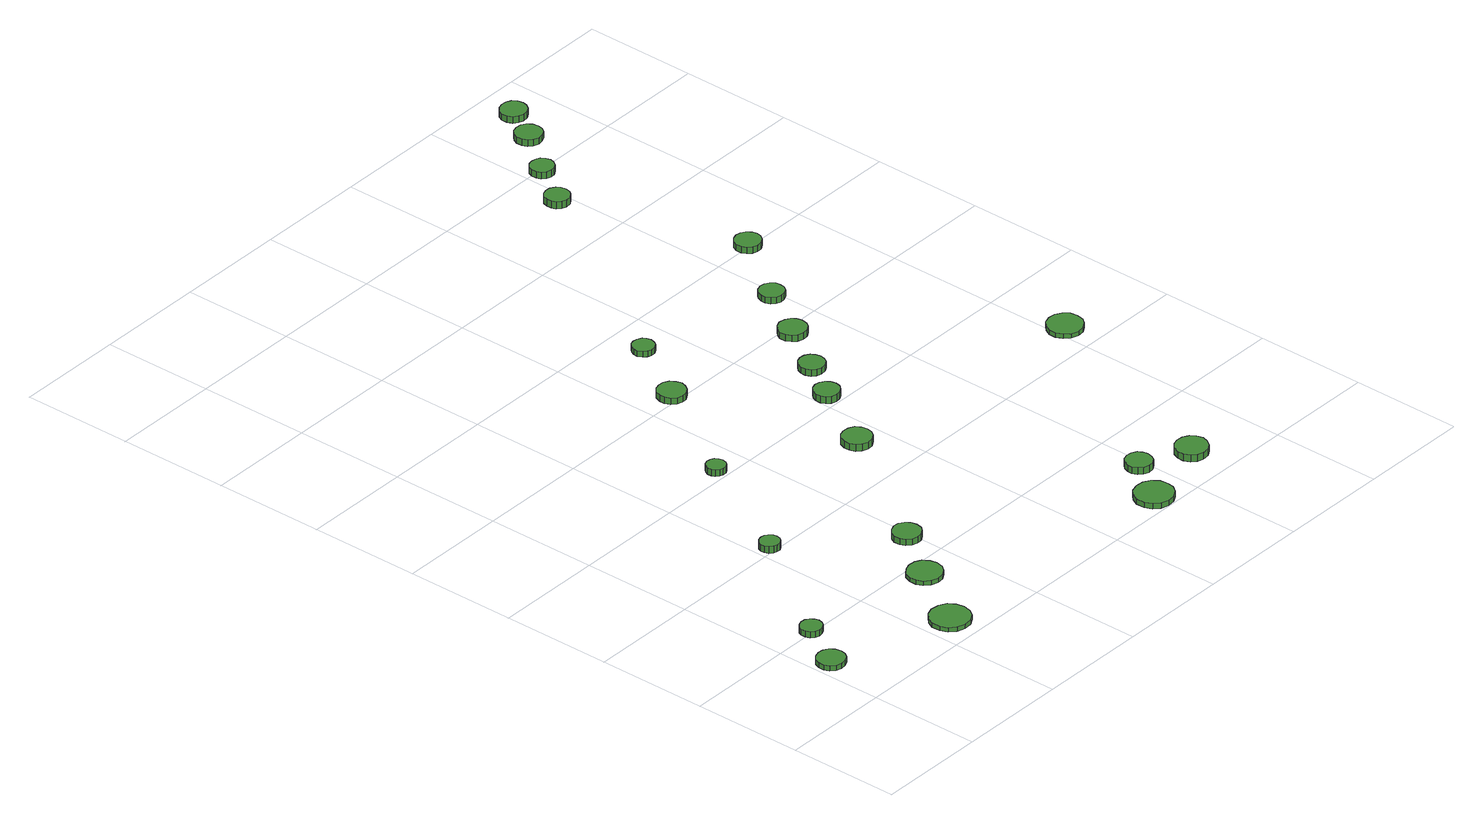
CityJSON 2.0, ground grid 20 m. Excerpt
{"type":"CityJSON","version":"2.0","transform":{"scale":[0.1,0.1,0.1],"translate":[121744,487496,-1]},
"CityObjects":{
"tree1":{"type":"SolitaryVegetationObject","attributes":{"function":"something"},"geometry":[{"type":"MultiSurface","lod":"1","boundaries":[[[0,1,2,3,4,5,6,7,8,9,10,11,12,13,14]],[[15,16,17,18,19,20,21,22,23,24,25,26,27,28,29]],[[0,29,28,1]],[[1,28,27,2]],[[2,27,26,3]],[[3,26,25,4]],[[4,25,24,5]],[[5,24,23,6]],[[6,23,22,7]],[[7,22,21,8]],[[8,21,20,9]],[[9,20,19,10]],[[10,19,18,11]],[[11,18,17,12]],[[12,17,16,13]],[[13,16,15,14]],[[14,15,29,0]]]}]},
"tree2":{"type":"SolitaryVegetationObject","attributes":{"function":"something"},"geometry":[{"type":"MultiSurface","lod":"1","boundaries":[[[30,31,32,33,34,35,36,37,38,39,40,41,42,43,44]],[[45,46,47,48,49,50,51,52,53,54,55,56,57,58,59]],[[30,59,58,31]],[[31,58,57,32]],[[32,57,56,33]],[[33,56,55,34]],[[34,55,54,35]],[[35,54,53,36]],[[36,53,52,37]],[[37,52,51,38]],[[38,51,50,39]],[[39,50,49,40]],[[40,49,48,41]],[[41,48,47,42]],[[42,47,46,43]],[[43,46,45,44]],[[44,45,59,30]]]}]},
"tree3":{"type":"SolitaryVegetationObject","attributes":{"function":"something"},"geometry":[{"type":"MultiSurface","lod":"1","boundaries":[[[60,61,62,63,64,65,66,67,68,69,70,71,72,73,74]],[[75,76,77,78,79,80,81,82,83,84,85,86,87,88,89]],[[60,89,88,61]],[[61,88,87,62]],[[62,87,86,63]],[[63,86,85,64]],[[64,85,84,65]],[[65,84,83,66]],[[66,83,82,67]],[[67,82,81,68]],[[68,81,80,69]],[[69,80,79,70]],[[70,79,78,71]],[[71,78,77,72]],[[72,77,76,73]],[[73,76,75,74]],[[74,75,89,60]]]}]},
"tree4":{"type":"SolitaryVegetationObject","attributes":{"function":"something"},"geometry":[{"type":"MultiSurface","lod":"1","boundaries":[[[90,91,92,93,94,95,96,97,98,99,100,101,102,103,104]],[[105,106,107,108,109,110,111,112,113,114,115,116,117,118,119]],[[90,119,118,91]],[[91,118,117,92]],[[92,117,116,93]],[[93,116,115,94]],[[94,115,114,95]],[[95,114,113,96]],[[96,113,112,97]],[[97,112,111,98]],[[98,111,110,99]],[[99,110,109,100]],[[100,109,108,101]],[[101,108,107,102]],[[102,107,106,103]],[[103,106,105,104]],[[104,105,119,90]]]}]},
"tree5":{"type":"SolitaryVegetationObject","attributes":{"function":"something"},"geometry":[{"type":"MultiSurface","lod":"1","boundaries":[[[120,121,122,123,124,125,126,127,128,129,130,131,132,133,134]],[[135,136,137,138,139,140,141,142,143,144,145,146,147,148,149]],[[120,149,148,121]],[[121,148,147,122]],[[122,147,146,123]],[[123,146,145,124]],[[124,145,144,125]],[[125,144,143,126]],[[126,143,142,127]],[[127,142,141,128]],[[128,141,140,129]],[[129,140,139,130]],[[130,139,138,131]],[[131,138,137,132]],[[132,137,136,133]],[[133,136,135,134]],[[134,135,149,120]]]}]},
"tree6":{"type":"SolitaryVegetationObject","attributes":{"function":"something"},"geometry":[{"type":"MultiSurface","lod":"1","boundaries":[[[150,151,152,153,154,155,156,157,158,159,160,161,162,163,164]],[[165,166,167,168,169,170,171,172,173,174,175,176,177,178,179]],[[150,179,178,151]],[[151,178,177,152]],[[152,177,176,153]],[[153,176,175,154]],[[154,175,174,155]],[[155,174,173,156]],[[156,173,172,157]],[[157,172,171,158]],[[158,171,170,159]],[[159,170,169,160]],[[160,169,168,161]],[[161,168,167,162]],[[162,167,166,163]],[[163,166,165,164]],[[164,165,179,150]]]}]},
"tree7":{"type":"SolitaryVegetationObject","attributes":{"function":"something"},"geometry":[{"type":"MultiSurface","lod":"1","boundaries":[[[180,181,182,183,184,185,186,187,188,189,190,191,192,193,194]],[[195,196,197,198,199,200,201,202,203,204,205,206,207,208,209]],[[180,209,208,181]],[[181,208,207,182]],[[182,207,206,183]],[[183,206,205,184]],[[184,205,204,185]],[[185,204,203,186]],[[186,203,202,187]],[[187,202,201,188]],[[188,201,200,189]],[[189,200,199,190]],[[190,199,198,191]],[[191,198,197,192]],[[192,197,196,193]],[[193,196,195,194]],[[194,195,209,180]]]}]},
"tree8":{"type":"SolitaryVegetationObject","attributes":{"function":"something"},"geometry":[{"type":"MultiSurface","lod":"1","boundaries":[[[210,211,212,213,214,215,216,217,218,219,220,221,222,223,224]],[[225,226,227,228,229,230,231,232,233,234,235,236,237,238,239]],[[210,239,238,211]],[[211,238,237,212]],[[212,237,236,213]],[[213,236,235,214]],[[214,235,234,215]],[[215,234,233,216]],[[216,233,232,217]],[[217,232,231,218]],[[218,231,230,219]],[[219,230,229,220]],[[220,229,228,221]],[[221,228,227,222]],[[222,227,226,223]],[[223,226,225,224]],[[224,225,239,210]]]}]},
"tree9":{"type":"SolitaryVegetationObject","attributes":{"function":"something"},"geometry":[{"type":"MultiSurface","lod":"1","boundaries":[[[240,241,242,243,244,245,246,247,248,249,250,251,252,253,254]],[[255,256,257,258,259,260,261,262,263,264,265,266,267,268,269]],[[240,269,268,241]],[[241,268,267,242]],[[242,267,266,243]],[[243,266,265,244]],[[244,265,264,245]],[[245,264,263,246]],[[246,263,262,247]],[[247,262,261,248]],[[248,261,260,249]],[[249,260,259,250]],[[250,259,258,251]],[[251,258,257,252]],[[252,257,256,253]],[[253,256,255,254]],[[254,255,269,240]]]}]},
"tree10":{"type":"SolitaryVegetationObject","attributes":{"function":"something"},"geometry":[{"type":"MultiSurface","lod":"1","boundaries":[[[270,271,272,273,274,275,276,277,278,279,280,281,282,283,284]],[[285,286,287,288,289,290,291,292,293,294,295,296,297,298,299]],[[270,299,298,271]],[[271,298,297,272]],[[272,297,296,273]],[[273,296,295,274]],[[274,295,294,275]],[[275,294,293,276]],[[276,293,292,277]],[[277,292,291,278]],[[278,291,290,279]],[[279,290,289,280]],[[280,289,288,281]],[[281,288,287,282]],[[282,287,286,283]],[[283,286,285,284]],[[284,285,299,270]]]}]},
"tree11":{"type":"SolitaryVegetationObject","attributes":{"function":"something"},"geometry":[{"type":"MultiSurface","lod":"1","boundaries":[[[300,301,302,303,304,305,306,307,308,309,310,311,312,313,314]],[[315,316,317,318,319,320,321,322,323,324,325,326,327,328,329]],[[300,329,328,301]],[[301,328,327,302]],[[302,327,326,303]],[[303,326,325,304]],[[304,325,324,305]],[[305,324,323,306]],[[306,323,322,307]],[[307,322,321,308]],[[308,321,320,309]],[[309,320,319,310]],[[310,319,318,311]],[[311,318,317,312]],[[312,317,316,313]],[[313,316,315,314]],[[314,315,329,300]]]}]},
"tree12":{"type":"SolitaryVegetationObject","attributes":{"function":"something"},"geometry":[{"type":"MultiSurface","lod":"1","boundaries":[[[330,331,332,333,334,335,336,337,338,339,340,341,342,343,344]],[[345,346,347,348,349,350,351,352,353,354,355,356,357,358,359]],[[330,359,358,331]],[[331,358,357,332]],[[332,357,356,333]],[[333,356,355,334]],[[334,355,354,335]],[[335,354,353,336]],[[336,353,352,337]],[[337,352,351,338]],[[338,351,350,339]],[[339,350,349,340]],[[340,349,348,341]],[[341,348,347,342]],[[342,347,346,343]],[[343,346,345,344]],[[344,345,359,330]]]}]},
"tree13":{"type":"SolitaryVegetationObject","attributes":{"function":"something"},"geometry":[{"type":"MultiSurface","lod":"1","boundaries":[[[360,361,362,363,364,365,366,367,368,369,370,371,372,373,374]],[[375,376,377,378,379,380,381,382,383,384,385,386,387,388,389]],[[360,389,388,361]],[[361,388,387,362]],[[362,387,386,363]],[[363,386,385,364]],[[364,385,384,365]],[[365,384,383,366]],[[366,383,382,367]],[[367,382,381,368]],[[368,381,380,369]],[[369,380,379,370]],[[370,379,378,371]],[[371,378,377,372]],[[372,377,376,373]],[[373,376,375,374]],[[374,375,389,360]]]}]},
"tree14":{"type":"SolitaryVegetationObject","attributes":{"function":"something"},"geometry":[{"type":"MultiSurface","lod":"1","boundaries":[[[390,391,392,393,394,395,396,397,398,399,400,401,402,403,404]],[[405,406,407,408,409,410,411,412,413,414,415,416,417,418,419]],[[390,419,418,391]],[[391,418,417,392]],[[392,417,416,393]],[[393,416,415,394]],[[394,415,414,395]],[[395,414,413,396]],[[396,413,412,397]],[[397,412,411,398]],[[398,411,410,399]],[[399,410,409,400]],[[400,409,408,401]],[[401,408,407,402]],[[402,407,406,403]],[[403,406,405,404]],[[404,405,419,390]]]}]},
"tree15":{"type":"SolitaryVegetationObject","attributes":{"function":"something"},"geometry":[{"type":"MultiSurface","lod":"1","boundaries":[[[420,421,422,423,424,425,426,427,428,429,430,431,432,433,434]],[[435,436,437,438,439,440,441,442,443,444,445,446,447,448,449]],[[420,449,448,421]],[[421,448,447,422]],[[422,447,446,423]],[[423,446,445,424]],[[424,445,444,425]],[[425,444,443,426]],[[426,443,442,427]],[[427,442,441,428]],[[428,441,440,429]],[[429,440,439,430]],[[430,439,438,431]],[[431,438,437,432]],[[432,437,436,433]],[[433,436,435,434]],[[434,435,449,420]]]}]},
"tree16":{"type":"SolitaryVegetationObject","attributes":{"function":"something"},"geometry":[{"type":"MultiSurface","lod":"1","boundaries":[[[450,451,452,453,454,455,456,457,458,459,460,461,462,463,464]],[[465,466,467,468,469,470,471,472,473,474,475,476,477,478,479]],[[450,479,478,451]],[[451,478,477,452]],[[452,477,476,453]],[[453,476,475,454]],[[454,475,474,455]],[[455,474,473,456]],[[456,473,472,457]],[[457,472,471,458]],[[458,471,470,459]],[[459,470,469,460]],[[460,469,468,461]],[[461,468,467,462]],[[462,467,466,463]],[[463,466,465,464]],[[464,465,479,450]]]}]},
"tree17":{"type":"SolitaryVegetationObject","attributes":{"function":"something"},"geometry":[{"type":"MultiSurface","lod":"1","boundaries":[[[480,481,482,483,484,485,486,487,488,489,490,491,492,493,494]],[[495,496,497,498,499,500,501,502,503,504,505,506,507,508,509]],[[480,509,508,481]],[[481,508,507,482]],[[482,507,506,483]],[[483,506,505,484]],[[484,505,504,485]],[[485,504,503,486]],[[486,503,502,487]],[[487,502,501,488]],[[488,501,500,489]],[[489,500,499,490]],[[490,499,498,491]],[[491,498,497,492]],[[492,497,496,493]],[[493,496,495,494]],[[494,495,509,480]]]}]},
"tree18":{"type":"SolitaryVegetationObject","attributes":{"function":"something"},"geometry":[{"type":"MultiSurface","lod":"1","boundaries":[[[510,511,512,513,514,515,516,517,518,519,520,521,522,523,524]],[[525,526,527,528,529,530,531,532,533,534,535,536,537,538,539]],[[510,539,538,511]],[[511,538,537,512]],[[512,537,536,513]],[[513,536,535,514]],[[514,535,534,515]],[[515,534,533,516]],[[516,533,532,517]],[[517,532,531,518]],[[518,531,530,519]],[[519,530,529,520]],[[520,529,528,521]],[[521,528,527,522]],[[522,527,526,523]],[[523,526,525,524]],[[524,525,539,510]]]}]},
"tree19":{"type":"SolitaryVegetationObject","attributes":{"function":"something"},"geometry":[{"type":"MultiSurface","lod":"1","boundaries":[[[540,541,542,543,544,545,546,547,548,549,550,551,552,553,554]],[[555,556,557,558,559,560,561,562,563,564,565,566,567,568,569]],[[540,569,568,541]],[[541,568,567,542]],[[542,567,566,543]],[[543,566,565,544]],[[544,565,564,545]],[[545,564,563,546]],[[546,563,562,547]],[[547,562,561,548]],[[548,561,560,549]],[[549,560,559,550]],[[550,559,558,551]],[[551,558,557,552]],[[552,557,556,553]],[[553,556,555,554]],[[554,555,569,540]]]}]},
"tree20":{"type":"SolitaryVegetationObject","attributes":{"function":"something"},"geometry":[{"type":"MultiSurface","lod":"1","boundaries":[[[570,571,572,573,574,575,576,577,578,579,580,581,582,583,584]],[[585,586,587,588,589,590,591,592,593,594,595,596,597,598,599]],[[570,599,598,571]],[[571,598,597,572]],[[572,597,596,573]],[[573,596,595,574]],[[574,595,594,575]],[[575,594,593,576]],[[576,593,592,577]],[[577,592,591,578]],[[578,591,590,579]],[[579,590,589,580]],[[580,589,588,581]],[[581,588,587,582]],[[582,587,586,583]],[[583,586,585,584]],[[584,585,599,570]]]}]},
"tree21":{"type":"SolitaryVegetationObject","attributes":{"function":"something"},"geometry":[{"type":"MultiSurface","lod":"1","boundaries":[[[600,601,602,603,604,605,606,607,608,609,610,611,612,613,614]],[[615,616,617,618,619,620,621,622,623,624,625,626,627,628,629]],[[600,629,628,601]],[[601,628,627,602]],[[602,627,626,603]],[[603,626,625,604]],[[604,625,624,605]],[[605,624,623,606]],[[606,623,622,607]],[[607,622,621,608]],[[608,621,620,609]],[[609,620,619,610]],[[610,619,618,611]],[[611,618,617,612]],[[612,617,616,613]],[[613,616,615,614]],[[614,615,629,600]]]}]},
"tree22":{"type":"SolitaryVegetationObject","attributes":{"function":"something"},"geometry":[{"type":"MultiSurface","lod":"1","boundaries":[[[630,631,632,633,634,635,636,637,638,639,640,641,642,643,644]],[[645,646,647,648,649,650,651,652,653,654,655,656,657,658,659]],[[630,659,658,631]],[[631,658,657,632]],[[632,657,656,633]],[[633,656,655,634]],[[634,655,654,635]],[[635,654,653,636]],[[636,653,652,637]],[[637,652,651,638]],[[638,651,650,639]],[[639,650,649,640]],[[640,649,648,641]],[[641,648,647,642]],[[642,647,646,643]],[[643,646,645,644]],[[644,645,659,630]]]}]},
"tree23":{"type":"SolitaryVegetationObject","attributes":{"function":"something"},"geometry":[{"type":"MultiSurface","lod":"1","boundaries":[[[660,661,662,663,664,665,666,667,668,669,670,671,672,673,674]],[[675,676,677,678,679,680,681,682,683,684,685,686,687,688,689]],[[660,689,688,661]],[[661,688,687,662]],[[662,687,686,663]],[[663,686,685,664]],[[664,685,684,665]],[[665,684,683,666]],[[666,683,682,667]],[[667,682,681,668]],[[668,681,680,669]],[[669,680,679,670]],[[670,679,678,671]],[[671,678,677,672]],[[672,677,676,673]],[[673,676,675,674]],[[674,675,689,660]]]}]}
},
"vertices":[
[57,120,17],[55,131,17],[49,139,17],[40,144,17],[30,145,17],[20,142,17],[12,135,17],[8,126,17],[8,115,17],[12,106,17],[20,99,17],[30,96,17],[40,97,17],[49,102,17],[55,110,17],[55,110,7],[49,102,7],[40,97,7],[30,96,7],[20,99,7],[12,106,7],[8,115,7],[8,126,7],[12,135,7],[20,142,7],[30,145,7],[40,144,7],[49,139,7],[55,131,7],[57,120,7],
[102,204,18],[100,211,18],[95,218,18],[88,222,18],[80,223,18],[72,220,18],[66,215,18],[63,208,18],[63,200,18],[66,192,18],[72,187,18],[80,184,18],[88,185,18],[95,189,18],[100,196,18],[100,196,7],[95,189,7],[88,185,7],[80,184,7],[72,187,7],[66,192,7],[63,200,7],[63,208,7],[66,215,7],[72,220,7],[80,223,7],[88,222,7],[95,218,7],[100,211,7],[102,204,7],
[285,54,15],[282,69,15],[274,81,15],[261,88,15],[246,90,15],[232,85,15],[221,75,15],[215,62,15],[215,47,15],[221,34,15],[232,24,15],[246,19,15],[261,21,15],[274,28,15],[282,40,15],[282,40,7],[274,28,7],[261,21,7],[246,19,7],[232,24,7],[221,34,7],[215,47,7],[215,62,7],[221,75,7],[232,85,7],[246,90,7],[261,88,7],[274,81,7],[282,69,7],[285,54,7],
[238,406,25],[237,413,25],[232,419,25],[226,423,25],[219,424,25],[212,422,25],[206,417,25],[203,410,25],[203,403,25],[206,396,25],[212,391,25],[219,389,25],[226,389,25],[232,393,25],[237,399,25],[237,399,12],[232,393,12],[226,389,12],[219,389,12],[212,391,12],[206,396,12],[203,403,12],[203,410,12],[206,417,12],[212,422,12],[219,424,12],[226,423,12],[232,419,12],[237,413,12],[238,406,12],
[355,170,15],[352,182,15],[345,193,15],[334,199,15],[321,200,15],[309,196,15],[299,188,15],[294,176,15],[294,163,15],[299,152,15],[309,143,15],[321,139,15],[334,140,15],[345,147,15],[352,157,15],[352,157,7],[345,147,7],[334,140,7],[321,139,7],[309,143,7],[299,152,7],[294,163,7],[294,176,7],[299,188,7],[309,196,7],[321,200,7],[334,199,7],[345,193,7],[352,182,7],[355,170,7],
[415,263,19],[413,273,19],[407,281,19],[398,287,19],[388,288,19],[378,284,19],[370,277,19],[366,268,19],[366,257,19],[370,248,19],[378,241,19],[388,238,19],[398,239,19],[407,244,19],[413,252,19],[413,252,7],[407,244,7],[398,239,7],[388,238,7],[378,241,7],[370,248,7],[366,257,7],[366,268,7],[370,277,7],[378,284,7],[388,288,7],[398,287,7],[407,281,7],[413,273,7],[415,263,7],
[355,617,23],[353,624,23],[349,630,23],[343,633,23],[336,634,23],[329,632,23],[324,627,23],[321,620,23],[321,613,23],[324,607,23],[329,602,23],[336,600,23],[343,600,23],[349,604,23],[353,610,23],[353,610,11],[349,604,11],[343,600,11],[336,600,11],[329,602,11],[324,607,11],[321,613,11],[321,620,11],[324,627,11],[329,632,11],[336,634,11],[343,633,11],[349,630,11],[353,624,11],[355,617,11],
[569,495,26],[567,506,26],[561,515,26],[551,520,26],[540,521,26],[530,518,26],[522,511,26],[518,501,26],[518,490,26],[522,480,26],[530,473,26],[540,469,26],[551,470,26],[561,476,26],[567,485,26],[567,485,13],[561,476,13],[551,470,13],[540,469,13],[530,473,13],[522,480,13],[518,490,13],[518,501,13],[522,511,13],[530,518,13],[540,521,13],[551,520,13],[561,515,13],[567,506,13],[569,495,13],
[489,815,19],[486,825,19],[480,834,19],[471,839,19],[461,840,19],[451,837,19],[443,830,19],[439,820,19],[439,810,19],[443,800,19],[451,793,19],[461,790,19],[471,791,19],[480,797,19],[486,805,19],[486,805,7],[480,797,7],[471,791,7],[461,790,7],[451,793,7],[443,800,7],[439,810,7],[439,820,7],[443,830,7],[451,837,7],[461,840,7],[471,839,7],[480,834,7],[486,825,7],[489,815,7],
[767,34,17],[765,48,17],[756,60,17],[744,67,17],[730,68,17],[716,64,17],[706,55,17],[700,42,17],[700,27,17],[706,14,17],[716,5,17],[730,1,17],[744,2,17],[756,9,17],[765,21,17],[765,21,7],[756,9,7],[744,2,7],[730,1,7],[716,5,7],[706,14,7],[700,27,7],[700,42,7],[706,55,7],[716,64,7],[730,68,7],[744,67,7],[756,60,7],[765,48,7],[767,34,7],
[647,626,19],[645,635,19],[639,643,19],[631,648,19],[622,649,19],[613,646,19],[606,639,19],[602,631,19],[602,621,19],[606,613,19],[613,606,19],[622,604,19],[631,605,19],[639,609,19],[645,617,19],[645,617,6],[639,609,6],[631,605,6],[622,604,6],[613,606,6],[606,613,6],[602,621,6],[602,631,6],[606,639,6],[613,646,6],[622,649,6],[631,648,6],[639,643,6],[645,635,6],[647,626,6],
[554,934,19],[552,942,19],[548,948,19],[540,952,19],[532,953,19],[525,951,19],[519,945,19],[515,938,19],[515,930,19],[519,922,19],[525,917,19],[532,914,19],[540,915,19],[548,919,19],[552,926,19],[552,926,8],[548,919,8],[540,915,8],[532,914,8],[525,917,8],[519,922,8],[515,930,8],[515,938,8],[519,945,8],[525,951,8],[532,953,8],[540,952,8],[548,948,8],[552,942,8],[554,934,8],
[806,108,23],[804,117,23],[799,125,23],[790,130,23],[780,131,23],[771,128,23],[764,121,23],[760,112,23],[760,103,23],[764,94,23],[771,87,23],[780,84,23],[790,85,23],[799,90,23],[804,98,23],[804,98,10],[799,90,10],[790,85,10],[780,84,10],[771,87,10],[764,94,10],[760,103,10],[760,112,10],[764,121,10],[771,128,10],[780,131,10],[790,130,10],[799,125,10],[804,117,10],[806,108,10],
[693,696,18],[691,705,18],[686,713,18],[678,718,18],[668,719,18],[659,716,18],[652,709,18],[648,701,18],[648,691,18],[652,682,18],[659,676,18],[668,673,18],[678,674,18],[686,679,18],[691,687,18],[691,687,6],[686,679,6],[678,674,6],[668,673,6],[659,676,6],[652,682,6],[648,691,6],[648,701,6],[652,709,6],[659,716,6],[668,719,6],[678,718,6],[686,713,6],[691,705,6],[693,696,6],
[896,68,25],[893,80,25],[886,89,25],[876,95,25],[864,96,25],[853,93,25],[844,85,25],[839,74,25],[839,62,25],[844,51,25],[853,43,25],[864,40,25],[876,41,25],[886,47,25],[893,57,25],[893,57,12],[886,47,12],[876,41,12],[864,40,12],[853,43,12],[844,51,12],[839,62,12],[839,74,12],[844,85,12],[853,93,12],[864,96,12],[876,95,12],[886,89,12],[893,80,12],[896,68,12],
[754,786,18],[752,796,18],[746,804,18],[737,809,18],[726,811,18],[716,807,18],[709,800,18],[704,791,18],[704,780,18],[709,771,18],[716,764,18],[726,761,18],[737,762,18],[746,767,18],[752,775,18],[752,775,6],[746,767,6],[737,762,6],[726,761,6],[716,764,6],[709,771,6],[704,780,6],[704,791,6],[709,800,6],[716,807,6],[726,811,6],[737,809,6],[746,804,6],[752,796,6],[754,786,6],
[811,880,18],[810,889,18],[804,896,18],[796,901,18],[787,902,18],[778,899,18],[772,893,18],[768,884,18],[768,875,18],[772,867,18],[778,861,18],[787,858,18],[796,859,18],[804,863,18],[810,871,18],[810,871,6],[804,863,6],[796,859,6],[787,858,6],[778,861,6],[772,867,6],[768,875,6],[768,884,6],[772,893,6],[778,899,6],[787,902,6],[796,901,6],[804,896,6],[810,889,6],[811,880,6],
[1052,462,14],[1050,475,14],[1042,485,14],[1031,492,14],[1018,493,14],[1005,489,14],[996,480,14],[990,469,14],[990,456,14],[996,444,14],[1005,435,14],[1018,431,14],[1031,432,14],[1042,439,14],[1050,449,14],[1050,449,6],[1042,439,6],[1031,432,6],[1018,431,6],[1005,435,6],[996,444,6],[990,456,6],[990,469,6],[996,480,6],[1005,489,6],[1018,493,6],[1031,492,6],[1042,485,6],[1050,475,6],[1052,462,6],
[892,996,26],[890,1005,26],[884,1013,26],[876,1018,26],[866,1019,26],[857,1016,26],[850,1010,26],[846,1001,26],[846,991,26],[850,983,26],[857,976,26],[866,973,26],[876,974,26],[884,979,26],[890,987,26],[890,987,14],[884,979,14],[876,974,14],[866,973,14],[857,976,14],[850,983,14],[846,991,14],[846,1001,14],[850,1010,14],[857,1016,14],[866,1019,14],[876,1018,14],[884,1013,14],[890,1005,14],[892,996,14],
[796,1315,25],[794,1324,25],[789,1331,25],[781,1336,25],[772,1337,25],[763,1334,25],[756,1328,25],[753,1319,25],[753,1310,25],[756,1302,25],[763,1296,25],[772,1293,25],[781,1294,25],[789,1299,25],[794,1306,25],[794,1306,12],[789,1299,12],[781,1294,12],[772,1293,12],[763,1296,12],[756,1302,12],[753,1310,12],[753,1319,12],[756,1328,12],[763,1334,12],[772,1337,12],[781,1336,12],[789,1331,12],[794,1324,12],[796,1315,12],
[850,1392,21],[848,1401,21],[843,1408,21],[835,1412,21],[827,1413,21],[819,1411,21],[812,1405,21],[809,1397,21],[809,1388,21],[812,1380,21],[819,1374,21],[827,1372,21],[835,1372,21],[843,1377,21],[848,1384,21],[848,1384,8],[843,1377,8],[835,1372,8],[827,1372,8],[819,1374,8],[812,1380,8],[809,1388,8],[809,1397,8],[812,1405,8],[819,1411,8],[827,1413,8],[835,1412,8],[843,1408,8],[848,1401,8],[850,1392,8],
[914,1472,20],[912,1482,20],[906,1490,20],[898,1495,20],[888,1496,20],[878,1493,20],[871,1486,20],[867,1477,20],[867,1467,20],[871,1458,20],[878,1452,20],[888,1448,20],[898,1450,20],[906,1454,20],[912,1462,20],[912,1462,8],[906,1454,8],[898,1450,8],[888,1448,8],[878,1452,8],[871,1458,8],[867,1467,8],[867,1477,8],[871,1486,8],[878,1493,8],[888,1496,8],[898,1495,8],[906,1490,8],[912,1482,8],[914,1472,8],
[949,1533,21],[947,1543,21],[941,1551,21],[933,1555,21],[923,1556,21],[914,1553,21],[906,1547,21],[902,1538,21],[902,1528,21],[906,1519,21],[914,1513,21],[923,1510,21],[933,1511,21],[941,1516,21],[947,1524,21],[947,1524,9],[941,1516,9],[933,1511,9],[923,1510,9],[914,1513,9],[906,1519,9],[902,1528,9],[902,1538,9],[906,1547,9],[914,1553,9],[923,1556,9],[933,1555,9],[941,1551,9],[947,1543,9],[949,1533,9]
]}
